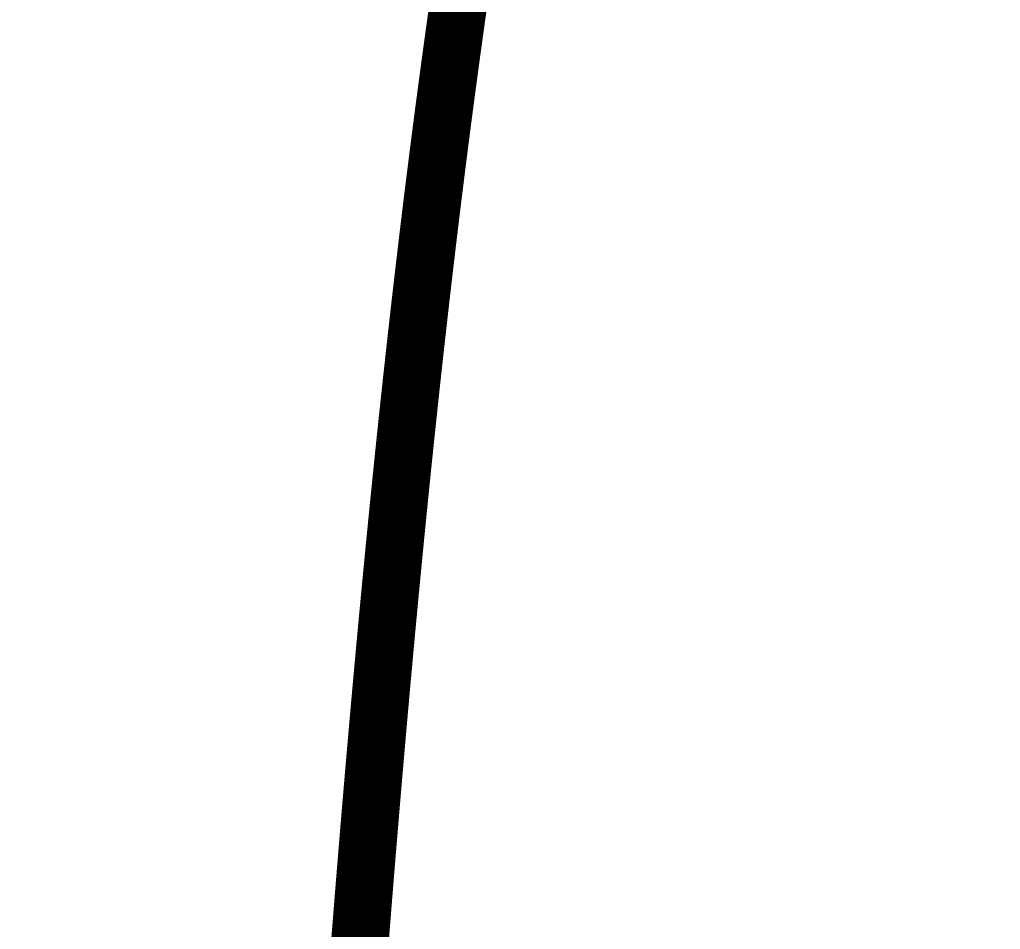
# Model space of a CAD drawing. Header units: inches. Extents: x -1574 to 492, y -294 to 234.
# Drawn here: x -738.393 to -736.261, y -152.504 to -150.528 of the extents above; entities that cross this region are included whole.
import ezdxf

# ---------------------------------------------------------------- set-up
doc = ezdxf.new("R2010")
doc.units = ezdxf.units.IN
doc.header["$MEASUREMENT"] = 0
doc.layers.add('EXTERIOR DIMS', color=7, linetype='Continuous')
doc.layers.add('EXTERIOR ELEC EQUIP', color=190, linetype='Continuous')
doc.styles.get("Standard").update_dxf_attribs({"font": 'ARIAL.TTF'})
doc.dimstyles.get("Standard").update_dxf_attribs({"dimtxt": 0.18, "dimasz": 0.18, "dimexe": 0.18, "dimexo": 0.0625, "dimgap": 0.09, "dimtad": 0, "dimtih": 1, "dimtoh": 1, "dimdec": 4, "dimzin": 0, "dimdsep": 46, "dimtxsty": 'Standard', "dimcen": 0.09, "dimadec": 0, "dimazin": 0, "dimtfac": 1, "dimtdec": 4, "dimtofl": 0, "dimtmove": 0, "dimatfit": 3, "dimfxl": 0, "dimtolj": 1, "dimtzin": 0, "dimarcsym": 0})

# ---------------------------------------------------------------- blocks, each defined once
blk = doc.blocks.new('*D95')
at = {"layer": 'Defpoints', "color": 0, "transparency": 16777216}
for p in [(-797.4576, -71.9047), (-797.4576, -114.9002), (-730.293, -152.1456)]:
    blk.add_point(p, dxfattribs=at)
at = {"layer": 'EXTERIOR DIMS', "color": 0, "lineweight": -2, "transparency": 16777216}
for p, q in [((-797.4576, -114.8377), (-797.4576, -71.7247)), ((-730.293, -152.0831), (-730.293, -71.7247)), ((-797.2776, -71.9047), (-764.2872, -71.9047)), ((-730.473, -71.9047), (-763.4633, -71.9047))]:
    blk.add_line(p, q, dxfattribs=at)
at = {"layer": 'EXTERIOR DIMS', "color": 0, "transparency": 16777216}
for points in [[(-797.2776, -71.8747), (-797.2776, -71.9347), (-797.4576, -71.9047)], [(-730.473, -71.8747), (-730.473, -71.9347), (-730.293, -71.9047)]]:
    blk.add_solid(points, dxfattribs=at)
at = {"layer": 'EXTERIOR DIMS', "color": 0, "transparency": 16777216, "insert": (-763.8753, -71.9047), "char_height": 0.18, "attachment_point": 5}
blk.add_mtext('\\A1;5\'-7 {\\H0.7x;\\S1/4;}"', dxfattribs=at)

msp = doc.modelspace()

# ---------------------------------------------------------------- linework, layer by layer
at = {"layer": 'EXTERIOR ELEC EQUIP', "color": 60, "const_width": 0.125}
msp.add_lwpolyline([(-737.65581, -152.56657), (-737.6557, -152.56519), (-737.65559, -152.5638), (-737.65548, -152.56241), (-737.65537, -152.56103), (-737.65527, -152.55964), (-737.65516, -152.55825), (-737.65505, -152.55687), (-737.65494, -152.55548), (-737.65483, -152.55409), (-737.65472, -152.55271), (-737.65461, -152.55132), (-737.65451, -152.54994), (-737.6544, -152.54855), (-737.65429, -152.54717), (-737.65418, -152.54578), (-737.65407, -152.54439), (-737.65396, -152.54301), (-737.65385, -152.54162), (-737.65374, -152.54024), (-737.65363, -152.53885), (-737.65353, -152.53747), (-737.65342, -152.53608), (-737.65331, -152.5347), (-737.6532, -152.53331), (-737.65309, -152.53193), (-737.65298, -152.53054), (-737.65287, -152.52916), (-737.65276, -152.52777), (-737.65265, -152.52639), (-737.65254, -152.525), (-737.65243, -152.52362), (-737.65232, -152.52223), (-737.65222, -152.52085), (-737.65211, -152.51947), (-737.652, -152.51808), (-737.65189, -152.5167), (-737.65178, -152.51531), (-737.65167, -152.51393), (-737.65156, -152.51255), (-737.65145, -152.51116), (-737.65134, -152.50978), (-737.65123, -152.50839), (-737.65112, -152.50701), (-737.65101, -152.50563), (-737.6509, -152.50424), (-737.65079, -152.50286), (-737.65068, -152.50148), (-737.65057, -152.50009), (-737.65046, -152.49871), (-737.65035, -152.49733), (-737.65024, -152.49594), (-737.65013, -152.49456), (-737.65002, -152.49318), (-737.64991, -152.4918), (-737.6498, -152.49041), (-737.64969, -152.48903), (-737.64958, -152.48765), (-737.64947, -152.48627), (-737.64936, -152.48488), (-737.64925, -152.4835), (-737.64914, -152.48212), (-737.64903, -152.48074), (-737.64892, -152.47935), (-737.64881, -152.47797), (-737.6487, -152.47659), (-737.64859, -152.47521), (-737.64848, -152.47383), (-737.64837, -152.47244), (-737.64826, -152.47106), (-737.64815, -152.46968), (-737.64804, -152.4683), (-737.64793, -152.46692), (-737.64782, -152.46554), (-737.64771, -152.46416), (-737.6476, -152.46277), (-737.64749, -152.46139), (-737.64738, -152.46001), (-737.64727, -152.45863), (-737.64716, -152.45725), (-737.64704, -152.45587), (-737.64693, -152.45449), (-737.64682, -152.45311), (-737.64671, -152.45173), (-737.6466, -152.45035), (-737.64649, -152.44897), (-737.64638, -152.44759), (-737.64627, -152.44621), (-737.64616, -152.44482), (-737.64605, -152.44344), (-737.64594, -152.44206), (-737.64583, -152.44068), (-737.64571, -152.4393), (-737.6456, -152.43792), (-737.64549, -152.43654), (-737.64538, -152.43516), (-737.64527, -152.43379), (-737.64516, -152.43241), (-737.64505, -152.43103), (-737.64494, -152.42965), (-737.64482, -152.42827), (-737.64471, -152.42689), (-737.6446, -152.42551), (-737.64449, -152.42413), (-737.64438, -152.42275), (-737.64427, -152.42137), (-737.64416, -152.41999), (-737.64405, -152.41861), (-737.64393, -152.41723), (-737.64382, -152.41586), (-737.64371, -152.41448), (-737.6436, -152.4131), (-737.64349, -152.41172), (-737.64338, -152.41034), (-737.64326, -152.40896), (-737.64315, -152.40759), (-737.64304, -152.40621), (-737.64293, -152.40483), (-737.64282, -152.40345), (-737.64271, -152.40207), (-737.64259, -152.40069), (-737.64248, -152.39932), (-737.64237, -152.39794), (-737.64226, -152.39656), (-737.64215, -152.39518), (-737.64203, -152.39381), (-737.64192, -152.39243), (-737.64181, -152.39105), (-737.6417, -152.38967), (-737.64159, -152.3883), (-737.64147, -152.38692), (-737.64136, -152.38554), (-737.64125, -152.38417), (-737.64114, -152.38279), (-737.64102, -152.38141), (-737.64091, -152.38004), (-737.6408, -152.37866), (-737.64069, -152.37728), (-737.64058, -152.37591), (-737.64046, -152.37453), (-737.64035, -152.37315), (-737.64024, -152.37178), (-737.64013, -152.3704), (-737.64001, -152.36902), (-737.6399, -152.36765), (-737.63979, -152.36627), (-737.63968, -152.3649), (-737.63956, -152.36352), (-737.63945, -152.36214), (-737.63934, -152.36077), (-737.63922, -152.35939), (-737.63911, -152.35802), (-737.639, -152.35664), (-737.63889, -152.35527), (-737.63877, -152.35389), (-737.63866, -152.35252), (-737.63855, -152.35114), (-737.63843, -152.34977), (-737.63832, -152.34839), (-737.63821, -152.34702), (-737.6381, -152.34564), (-737.63798, -152.34427), (-737.63787, -152.34289), (-737.63776, -152.34152), (-737.63764, -152.34014), (-737.63753, -152.33877), (-737.63742, -152.33739), (-737.6373, -152.33602), (-737.63719, -152.33464), (-737.63708, -152.33327), (-737.63696, -152.3319), (-737.63685, -152.33052), (-737.63674, -152.32915), (-737.63662, -152.32777), (-737.63651, -152.3264), (-737.6364, -152.32503), (-737.63628, -152.32365), (-737.63617, -152.32228), (-737.63606, -152.32091), (-737.63594, -152.31953), (-737.63583, -152.31816), (-737.63571, -152.31679), (-737.6356, -152.31541), (-737.63549, -152.31404), (-737.63537, -152.31267), (-737.63526, -152.31129), (-737.63515, -152.30992), (-737.63503, -152.30855), (-737.63492, -152.30717), (-737.6348, -152.3058), (-737.63469, -152.30443), (-737.63458, -152.30306), (-737.63446, -152.30168), (-737.63435, -152.30031), (-737.63423, -152.29894), (-737.63412, -152.29757), (-737.63401, -152.2962), (-737.63389, -152.29482), (-737.63378, -152.29345), (-737.63366, -152.29208), (-737.63355, -152.29071), (-737.63343, -152.28934), (-737.63332, -152.28796), (-737.63321, -152.28659), (-737.63309, -152.28522), (-737.63298, -152.28385), (-737.63286, -152.28248), (-737.63275, -152.28111), (-737.63263, -152.27974), (-737.63252, -152.27837), (-737.6324, -152.27699), (-737.63229, -152.27562), (-737.63217, -152.27425), (-737.63206, -152.27288), (-737.63195, -152.27151), (-737.63183, -152.27014), (-737.63172, -152.26877), (-737.6316, -152.2674), (-737.63149, -152.26603), (-737.63137, -152.26466), (-737.63126, -152.26329), (-737.63114, -152.26192), (-737.63103, -152.26055), (-737.63091, -152.25918), (-737.6308, -152.25781), (-737.63068, -152.25644), (-737.63057, -152.25507), (-737.63045, -152.2537), (-737.63034, -152.25233), (-737.63022, -152.25096), (-737.63011, -152.24959), (-737.62999, -152.24822), (-737.62988, -152.24685), (-737.62976, -152.24548), (-737.62964, -152.24411), (-737.62953, -152.24274), (-737.62941, -152.24137), (-737.6293, -152.24001), (-737.62918, -152.23864), (-737.62907, -152.23727), (-737.62895, -152.2359), (-737.62884, -152.23453), (-737.62872, -152.23316), (-737.62861, -152.23179), (-737.62849, -152.23043), (-737.62837, -152.22906), (-737.62826, -152.22769), (-737.62814, -152.22632), (-737.62803, -152.22495), (-737.62791, -152.22358), (-737.6278, -152.22222), (-737.62768, -152.22085), (-737.62756, -152.21948), (-737.62745, -152.21811), (-737.62733, -152.21675), (-737.62722, -152.21538), (-737.6271, -152.21401), (-737.62698, -152.21264), (-737.62687, -152.21128), (-737.62675, -152.20991), (-737.62663, -152.20854), (-737.62652, -152.20717), (-737.6264, -152.20581), (-737.62629, -152.20444), (-737.62617, -152.20307), (-737.62605, -152.20171), (-737.62594, -152.20034), (-737.62582, -152.19897), (-737.6257, -152.19761), (-737.62559, -152.19624), (-737.62547, -152.19488), (-737.62536, -152.19351), (-737.62524, -152.19214), (-737.62512, -152.19078), (-737.62501, -152.18941), (-737.62489, -152.18804), (-737.62477, -152.18668), (-737.62466, -152.18531), (-737.62454, -152.18395), (-737.62442, -152.18258), (-737.62431, -152.18122), (-737.62419, -152.17985), (-737.62407, -152.17849), (-737.62395, -152.17712), (-737.62384, -152.17575), (-737.62372, -152.17439), (-737.6236, -152.17302), (-737.62349, -152.17166), (-737.62337, -152.17029), (-737.62325, -152.16893), (-737.62314, -152.16757), (-737.62302, -152.1662), (-737.6229, -152.16484), (-737.62278, -152.16347), (-737.62267, -152.16211), (-737.62255, -152.16074), (-737.62243, -152.15938), (-737.62231, -152.15801), (-737.6222, -152.15665), (-737.62208, -152.15529), (-737.62196, -152.15392), (-737.62184, -152.15256), (-737.62173, -152.15119), (-737.62161, -152.14983), (-737.62149, -152.14847), (-737.62137, -152.1471), (-737.62126, -152.14574), (-737.62114, -152.14438), (-737.62102, -152.14301), (-737.6209, -152.14165), (-737.62079, -152.14029), (-737.62067, -152.13892), (-737.62055, -152.13756), (-737.62043, -152.1362), (-737.62031, -152.13484), (-737.6202, -152.13347), (-737.62008, -152.13211), (-737.61996, -152.13075), (-737.61984, -152.12938), (-737.61972, -152.12802), (-737.61961, -152.12666), (-737.61949, -152.1253), (-737.61937, -152.12394), (-737.61925, -152.12257), (-737.61913, -152.12121), (-737.61902, -152.11985), (-737.6189, -152.11849), (-737.61878, -152.11713), (-737.61866, -152.11576), (-737.61854, -152.1144), (-737.61842, -152.11304), (-737.6183, -152.11168), (-737.61819, -152.11032), (-737.61807, -152.10896), (-737.61795, -152.1076), (-737.61783, -152.10623), (-737.61771, -152.10487), (-737.61759, -152.10351), (-737.61747, -152.10215), (-737.61736, -152.10079), (-737.61724, -152.09943), (-737.61712, -152.09807), (-737.617, -152.09671), (-737.61688, -152.09535), (-737.61676, -152.09399), (-737.61664, -152.09263), (-737.61652, -152.09127), (-737.6164, -152.08991), (-737.61629, -152.08855), (-737.61617, -152.08719), (-737.61605, -152.08583), (-737.61593, -152.08447), (-737.61581, -152.08311), (-737.61569, -152.08175), (-737.61557, -152.08039), (-737.61545, -152.07903), (-737.61533, -152.07767), (-737.61521, -152.07631), (-737.61509, -152.07495), (-737.61497, -152.07359), (-737.61485, -152.07223), (-737.61473, -152.07087), (-737.61462, -152.06951), (-737.6145, -152.06816), (-737.61438, -152.0668), (-737.61426, -152.06544), (-737.61414, -152.06408), (-737.61402, -152.06272), (-737.6139, -152.06136), (-737.61378, -152.06), (-737.61366, -152.05865), (-737.61354, -152.05729), (-737.61342, -152.05593), (-737.6133, -152.05457), (-737.61318, -152.05321), (-737.61306, -152.05186), (-737.61294, -152.0505), (-737.61282, -152.04914), (-737.6127, -152.04778), (-737.61258, -152.04643), (-737.61246, -152.04507), (-737.61234, -152.04371), (-737.61222, -152.04235), (-737.6121, -152.041), (-737.61198, -152.03964), (-737.61186, -152.03828), (-737.61174, -152.03693), (-737.61162, -152.03557), (-737.6115, -152.03421), (-737.61138, -152.03285), (-737.61125, -152.0315), (-737.61113, -152.03014), (-737.61101, -152.02879), (-737.61089, -152.02743), (-737.61077, -152.02607), (-737.61065, -152.02472), (-737.61053, -152.02336), (-737.61041, -152.022), (-737.61029, -152.02065), (-737.61017, -152.01929), (-737.61005, -152.01794), (-737.60993, -152.01658), (-737.60981, -152.01523), (-737.60969, -152.01387), (-737.60956, -152.01251), (-737.60944, -152.01116), (-737.60932, -152.0098), (-737.6092, -152.00845), (-737.60908, -152.00709), (-737.60896, -152.00574), (-737.60884, -152.00438), (-737.60872, -152.00303), (-737.6086, -152.00167), (-737.60847, -152.00032), (-737.60835, -151.99896), (-737.60823, -151.99761), (-737.60811, -151.99625), (-737.60799, -151.9949), (-737.60787, -151.99355), (-737.60775, -151.99219), (-737.60762, -151.99084), (-737.6075, -151.98948), (-737.60738, -151.98813), (-737.60726, -151.98678), (-737.60714, -151.98542), (-737.60702, -151.98407), (-737.60689, -151.98271), (-737.60677, -151.98136), (-737.60665, -151.98001), (-737.60653, -151.97865), (-737.60641, -151.9773), (-737.60628, -151.97595), (-737.60616, -151.97459), (-737.60604, -151.97324), (-737.60592, -151.97189), (-737.6058, -151.97054), (-737.60567, -151.96918), (-737.60555, -151.96783), (-737.60543, -151.96648), (-737.60531, -151.96513), (-737.60519, -151.96377), (-737.60506, -151.96242), (-737.60494, -151.96107), (-737.60482, -151.95972), (-737.6047, -151.95836), (-737.60457, -151.95701), (-737.60445, -151.95566), (-737.60433, -151.95431), (-737.60421, -151.95296), (-737.60408, -151.9516), (-737.60396, -151.95025), (-737.60384, -151.9489), (-737.60372, -151.94755), (-737.60359, -151.9462), (-737.60347, -151.94485), (-737.60335, -151.9435), (-737.60322, -151.94215), (-737.6031, -151.94079), (-737.60298, -151.93944), (-737.60286, -151.93809), (-737.60273, -151.93674), (-737.60261, -151.93539), (-737.60249, -151.93404), (-737.60236, -151.93269), (-737.60224, -151.93134), (-737.60212, -151.92999), (-737.60199, -151.92864), (-737.60187, -151.92729), (-737.60175, -151.92594), (-737.60162, -151.92459), (-737.6015, -151.92324), (-737.60138, -151.92189), (-737.60125, -151.92054), (-737.60113, -151.91919), (-737.60101, -151.91784), (-737.60088, -151.91649), (-737.60076, -151.91514), (-737.60064, -151.91379), (-737.60051, -151.91244), (-737.60039, -151.91109), (-737.60027, -151.90974), (-737.60014, -151.9084), (-737.60002, -151.90705), (-737.59989, -151.9057), (-737.59977, -151.90435), (-737.59965, -151.903), (-737.59952, -151.90165), (-737.5994, -151.9003), (-737.59928, -151.89895), (-737.59915, -151.89761), (-737.59903, -151.89626), (-737.5989, -151.89491), (-737.59878, -151.89356), (-737.59865, -151.89221), (-737.59853, -151.89087), (-737.59841, -151.88952), (-737.59828, -151.88817), (-737.59816, -151.88682), (-737.59803, -151.88548), (-737.59791, -151.88413), (-737.59778, -151.88278), (-737.59766, -151.88143), (-737.59754, -151.88009), (-737.59741, -151.87874), (-737.59729, -151.87739), (-737.59716, -151.87605), (-737.59704, -151.8747), (-737.59691, -151.87335), (-737.59679, -151.872), (-737.59666, -151.87066), (-737.59654, -151.86931), (-737.59641, -151.86797), (-737.59629, -151.86662), (-737.59616, -151.86527), (-737.59604, -151.86393), (-737.59591, -151.86258), (-737.59579, -151.86123), (-737.59566, -151.85989), (-737.59554, -151.85854), (-737.59541, -151.8572), (-737.59529, -151.85585), (-737.59516, -151.85451), (-737.59504, -151.85316), (-737.59491, -151.85182), (-737.59479, -151.85047), (-737.59466, -151.84912), (-737.59454, -151.84778), (-737.59441, -151.84643), (-737.59429, -151.84509), (-737.59416, -151.84374), (-737.59403, -151.8424), (-737.59391, -151.84106), (-737.59378, -151.83971), (-737.59366, -151.83837), (-737.59353, -151.83702), (-737.59341, -151.83568), (-737.59328, -151.83433), (-737.59315, -151.83299), (-737.59303, -151.83165), (-737.5929, -151.8303), (-737.59278, -151.82896), (-737.59265, -151.82761), (-737.59252, -151.82627), (-737.5924, -151.82493), (-737.59227, -151.82358), (-737.59215, -151.82224), (-737.59202, -151.8209), (-737.59189, -151.81955), (-737.59177, -151.81821), (-737.59164, -151.81687), (-737.59152, -151.81552), (-737.59139, -151.81418), (-737.59126, -151.81284), (-737.59114, -151.81149), (-737.59101, -151.81015), (-737.59088, -151.80881), (-737.59076, -151.80747), (-737.59063, -151.80612), (-737.5905, -151.80478), (-737.59038, -151.80344), (-737.59025, -151.8021), (-737.59012, -151.80076), (-737.59, -151.79941), (-737.58987, -151.79807), (-737.58974, -151.79673), (-737.58962, -151.79539), (-737.58949, -151.79405), (-737.58936, -151.79271), (-737.58924, -151.79136), (-737.58911, -151.79002), (-737.58898, -151.78868), (-737.58885, -151.78734), (-737.58873, -151.786), (-737.5886, -151.78466), (-737.58847, -151.78332), (-737.58835, -151.78198), (-737.58822, -151.78064), (-737.58809, -151.77929), (-737.58796, -151.77795), (-737.58784, -151.77661), (-737.58771, -151.77527), (-737.58758, -151.77393), (-737.58745, -151.77259), (-737.58733, -151.77125), (-737.5872, -151.76991), (-737.58707, -151.76857), (-737.58694, -151.76723), (-737.58682, -151.76589), (-737.58669, -151.76455), (-737.58656, -151.76321), (-737.58643, -151.76187), (-737.5863, -151.76053), (-737.58618, -151.7592), (-737.58605, -151.75786), (-737.58592, -151.75652), (-737.58579, -151.75518), (-737.58566, -151.75384), (-737.58554, -151.7525), (-737.58541, -151.75116), (-737.58528, -151.74982), (-737.58515, -151.74848), (-737.58502, -151.74715), (-737.5849, -151.74581), (-737.58477, -151.74447), (-737.58464, -151.74313), (-737.58451, -151.74179), (-737.58438, -151.74045), (-737.58425, -151.73912), (-737.58412, -151.73778), (-737.584, -151.73644), (-737.58387, -151.7351), (-737.58374, -151.73377), (-737.58361, -151.73243), (-737.58348, -151.73109), (-737.58335, -151.72975), (-737.58322, -151.72842), (-737.58309, -151.72708), (-737.58297, -151.72574), (-737.58284, -151.7244), (-737.58271, -151.72307), (-737.58258, -151.72173), (-737.58245, -151.72039), (-737.58232, -151.71906), (-737.58219, -151.71772), (-737.58206, -151.71638), (-737.58193, -151.71505), (-737.5818, -151.71371), (-737.58167, -151.71238), (-737.58155, -151.71104), (-737.58142, -151.7097), (-737.58129, -151.70837), (-737.58116, -151.70703), (-737.58103, -151.7057), (-737.5809, -151.70436), (-737.58077, -151.70302), (-737.58064, -151.70169), (-737.58051, -151.70035), (-737.58038, -151.69902), (-737.58025, -151.69768), (-737.58012, -151.69635), (-737.57999, -151.69501), (-737.57986, -151.69368), (-737.57973, -151.69234), (-737.5796, -151.69101), (-737.57947, -151.68967), (-737.57934, -151.68834), (-737.57921, -151.687), (-737.57908, -151.68567), (-737.57895, -151.68434), (-737.57882, -151.683), (-737.57869, -151.68167), (-737.57856, -151.68033), (-737.57843, -151.679), (-737.5783, -151.67767), (-737.57817, -151.67633), (-737.57804, -151.675), (-737.57791, -151.67366), (-737.57778, -151.67233), (-737.57765, -151.671), (-737.57752, -151.66966), (-737.57739, -151.66833), (-737.57726, -151.667), (-737.57712, -151.66566), (-737.57699, -151.66433), (-737.57686, -151.663), (-737.57673, -151.66167), (-737.5766, -151.66033), (-737.57647, -151.659), (-737.57634, -151.65767), (-737.57621, -151.65634), (-737.57608, -151.655), (-737.57595, -151.65367), (-737.57582, -151.65234), (-737.57568, -151.65101), (-737.57555, -151.64968), (-737.57542, -151.64834), (-737.57529, -151.64701), (-737.57516, -151.64568), (-737.57503, -151.64435), (-737.5749, -151.64302), (-737.57477, -151.64169), (-737.57463, -151.64035), (-737.5745, -151.63902), (-737.57437, -151.63769), (-737.57424, -151.63636), (-737.57411, -151.63503), (-737.57398, -151.6337), (-737.57384, -151.63237), (-737.57371, -151.63104), (-737.57358, -151.62971), (-737.57345, -151.62838), (-737.57332, -151.62705), (-737.57319, -151.62572), (-737.57305, -151.62439), (-737.57292, -151.62306), (-737.57279, -151.62173), (-737.57266, -151.6204), (-737.57253, -151.61907), (-737.57239, -151.61774), (-737.57226, -151.61641), (-737.57213, -151.61508), (-737.572, -151.61375), (-737.57186, -151.61242), (-737.57173, -151.61109), (-737.5716, -151.60976), (-737.57147, -151.60843), (-737.57133, -151.6071), (-737.5712, -151.60577), (-737.57107, -151.60444), (-737.57094, -151.60311), (-737.5708, -151.60179), (-737.57067, -151.60046), (-737.57054, -151.59913), (-737.57041, -151.5978), (-737.57027, -151.59647), (-737.57014, -151.59514), (-737.57001, -151.59382), (-737.56987, -151.59249), (-737.56974, -151.59116), (-737.56961, -151.58983), (-737.56948, -151.5885), (-737.56934, -151.58718), (-737.56921, -151.58585), (-737.56908, -151.58452), (-737.56894, -151.58319), (-737.56881, -151.58187), (-737.56868, -151.58054), (-737.56854, -151.57921), (-737.56841, -151.57789), (-737.56828, -151.57656), (-737.56814, -151.57523), (-737.56801, -151.5739), (-737.56788, -151.57258), (-737.56774, -151.57125), (-737.56761, -151.56993), (-737.56747, -151.5686), (-737.56734, -151.56727), (-737.56721, -151.56595), (-737.56707, -151.56462), (-737.56694, -151.56329), (-737.56681, -151.56197), (-737.56667, -151.56064), (-737.56654, -151.55932), (-737.5664, -151.55799), (-737.56627, -151.55667), (-737.56614, -151.55534), (-737.566, -151.55402), (-737.56587, -151.55269), (-737.56573, -151.55136), (-737.5656, -151.55004), (-737.56546, -151.54871), (-737.56533, -151.54739), (-737.5652, -151.54607), (-737.56506, -151.54474), (-737.56493, -151.54342), (-737.56479, -151.54209), (-737.56466, -151.54077), (-737.56452, -151.53944), (-737.56439, -151.53812), (-737.56425, -151.53679), (-737.56412, -151.53547), (-737.56398, -151.53415), (-737.56385, -151.53282), (-737.56371, -151.5315), (-737.56358, -151.53018), (-737.56344, -151.52885), (-737.56331, -151.52753), (-737.56317, -151.5262), (-737.56304, -151.52488), (-737.5629, -151.52356), (-737.56277, -151.52224), (-737.56263, -151.52091), (-737.5625, -151.51959), (-737.56236, -151.51827), (-737.56223, -151.51694), (-737.56209, -151.51562), (-737.56196, -151.5143), (-737.56182, -151.51298), (-737.56169, -151.51165), (-737.56155, -151.51033), (-737.56142, -151.50901), (-737.56128, -151.50769), (-737.56114, -151.50637), (-737.56101, -151.50504), (-737.56087, -151.50372), (-737.56074, -151.5024), (-737.5606, -151.50108), (-737.56047, -151.49976), (-737.56033, -151.49844), (-737.56019, -151.49711), (-737.56006, -151.49579), (-737.55992, -151.49447), (-737.55979, -151.49315), (-737.55965, -151.49183), (-737.55951, -151.49051), (-737.55938, -151.48919), (-737.55924, -151.48787), (-737.5591, -151.48655), (-737.55897, -151.48523), (-737.55883, -151.48391), (-737.55869, -151.48259), (-737.55856, -151.48127), (-737.55842, -151.47995), (-737.55829, -151.47863), (-737.55815, -151.47731), (-737.55801, -151.47599), (-737.55788, -151.47467), (-737.55774, -151.47335), (-737.5576, -151.47203), (-737.55746, -151.47071), (-737.55733, -151.46939), (-737.55719, -151.46807), (-737.55705, -151.46675), (-737.55692, -151.46543), (-737.55678, -151.46411), (-737.55664, -151.46279), (-737.55651, -151.46148), (-737.55637, -151.46016), (-737.55623, -151.45884), (-737.55609, -151.45752), (-737.55596, -151.4562), (-737.55582, -151.45488), (-737.55568, -151.45356), (-737.55554, -151.45225), (-737.55541, -151.45093), (-737.55527, -151.44961), (-737.55513, -151.44829), (-737.55499, -151.44698), (-737.55486, -151.44566), (-737.55472, -151.44434), (-737.55458, -151.44302), (-737.55444, -151.44171), (-737.55431, -151.44039), (-737.55417, -151.43907), (-737.55403, -151.43775), (-737.55389, -151.43644), (-737.55375, -151.43512), (-737.55362, -151.4338), (-737.55348, -151.43249), (-737.55334, -151.43117), (-737.5532, -151.42985), (-737.55306, -151.42854), (-737.55292, -151.42722), (-737.55279, -151.42591), (-737.55265, -151.42459), (-737.55251, -151.42327), (-737.55237, -151.42196), (-737.55223, -151.42064), (-737.55209, -151.41933), (-737.55196, -151.41801), (-737.55182, -151.41669), (-737.55168, -151.41538), (-737.55154, -151.41406), (-737.5514, -151.41275), (-737.55126, -151.41143), (-737.55112, -151.41012), (-737.55098, -151.4088), (-737.55085, -151.40749), (-737.55071, -151.40617), (-737.55057, -151.40486), (-737.55043, -151.40355), (-737.55029, -151.40223), (-737.55015, -151.40092), (-737.55001, -151.3996), (-737.54987, -151.39829), (-737.54973, -151.39697), (-737.54959, -151.39566), (-737.54945, -151.39435), (-737.54931, -151.39303), (-737.54917, -151.39172), (-737.54904, -151.39041), (-737.5489, -151.38909), (-737.54876, -151.38778), (-737.54862, -151.38647), (-737.54848, -151.38515), (-737.54834, -151.38384), (-737.5482, -151.38253), (-737.54806, -151.38121), (-737.54792, -151.3799), (-737.54778, -151.37859), (-737.54764, -151.37728), (-737.5475, -151.37596), (-737.54736, -151.37465), (-737.54722, -151.37334), (-737.54708, -151.37203), (-737.54694, -151.37071), (-737.5468, -151.3694), (-737.54666, -151.36809), (-737.54652, -151.36678), (-737.54638, -151.36547), (-737.54624, -151.36415), (-737.5461, -151.36284), (-737.54595, -151.36153), (-737.54581, -151.36022), (-737.54567, -151.35891), (-737.54553, -151.3576), (-737.54539, -151.35629), (-737.54525, -151.35498), (-737.54511, -151.35367), (-737.54497, -151.35235), (-737.54483, -151.35104), (-737.54469, -151.34973), (-737.54455, -151.34842), (-737.54441, -151.34711), (-737.54427, -151.3458), (-737.54412, -151.34449), (-737.54398, -151.34318), (-737.54384, -151.34187), (-737.5437, -151.34056), (-737.54356, -151.33925), (-737.54342, -151.33794), (-737.54328, -151.33663), (-737.54314, -151.33532), (-737.54299, -151.33401), (-737.54285, -151.3327), (-737.54271, -151.3314), (-737.54257, -151.33009), (-737.54243, -151.32878), (-737.54229, -151.32747), (-737.54214, -151.32616), (-737.542, -151.32485), (-737.54186, -151.32354), (-737.54172, -151.32223), (-737.54158, -151.32093), (-737.54143, -151.31962), (-737.54129, -151.31831), (-737.54115, -151.317), (-737.54101, -151.31569), (-737.54087, -151.31439), (-737.54072, -151.31308), (-737.54058, -151.31177), (-737.54044, -151.31046), (-737.5403, -151.30915), (-737.54015, -151.30785), (-737.54001, -151.30654), (-737.53987, -151.30523), (-737.53973, -151.30393), (-737.53959, -151.30262), (-737.53944, -151.30131), (-737.5393, -151.30001), (-737.53916, -151.2987), (-737.53901, -151.29739), (-737.53887, -151.29609), (-737.53873, -151.29478), (-737.53859, -151.29347), (-737.53844, -151.29217), (-737.5383, -151.29086), (-737.53816, -151.28955), (-737.53801, -151.28825), (-737.53787, -151.28694), (-737.53773, -151.28564), (-737.53758, -151.28433), (-737.53744, -151.28303), (-737.5373, -151.28172), (-737.53715, -151.28041), (-737.53701, -151.27911), (-737.53687, -151.2778), (-737.53672, -151.2765), (-737.53658, -151.27519), (-737.53644, -151.27389), (-737.53629, -151.27258), (-737.53615, -151.27128), (-737.53601, -151.26998), (-737.53586, -151.26867), (-737.53572, -151.26737), (-737.53557, -151.26606), (-737.53543, -151.26476), (-737.53529, -151.26345), (-737.53514, -151.26215), (-737.535, -151.26085), (-737.53485, -151.25954), (-737.53471, -151.25824), (-737.53457, -151.25694), (-737.53442, -151.25563), (-737.53428, -151.25433), (-737.53413, -151.25303), (-737.53399, -151.25172), (-737.53385, -151.25042), (-737.5337, -151.24912), (-737.53356, -151.24781), (-737.53341, -151.24651), (-737.53327, -151.24521), (-737.53312, -151.24391), (-737.53298, -151.2426), (-737.53283, -151.2413), (-737.53269, -151.24), (-737.53254, -151.2387), (-737.5324, -151.23739), (-737.53225, -151.23609), (-737.53211, -151.23479), (-737.53196, -151.23349), (-737.53182, -151.23219), (-737.53167, -151.23089), (-737.53153, -151.22958), (-737.53138, -151.22828), (-737.53124, -151.22698), (-737.53109, -151.22568), (-737.53095, -151.22438), (-737.5308, -151.22308), (-737.53066, -151.22178), (-737.53051, -151.22048), (-737.53037, -151.21918), (-737.53022, -151.21788), (-737.53007, -151.21658), (-737.52993, -151.21528), (-737.52978, -151.21398), (-737.52964, -151.21268), (-737.52949, -151.21138), (-737.52935, -151.21008), (-737.5292, -151.20878), (-737.52905, -151.20748), (-737.52891, -151.20618), (-737.52876, -151.20488), (-737.52862, -151.20358), (-737.52847, -151.20228), (-737.52832, -151.20098), (-737.52818, -151.19968), (-737.52803, -151.19838), (-737.52788, -151.19708), (-737.52774, -151.19578), (-737.52759, -151.19448), (-737.52744, -151.19319), (-737.5273, -151.19189), (-737.52715, -151.19059), (-737.527, -151.18929), (-737.52686, -151.18799), (-737.52671, -151.18669), (-737.52656, -151.1854), (-737.52642, -151.1841), (-737.52627, -151.1828), (-737.52612, -151.1815), (-737.52598, -151.18021), (-737.52583, -151.17891), (-737.52568, -151.17761), (-737.52554, -151.17631), (-737.52539, -151.17502), (-737.52524, -151.17372), (-737.52509, -151.17242), (-737.52495, -151.17112), (-737.5248, -151.16983), (-737.52465, -151.16853), (-737.5245, -151.16723), (-737.52436, -151.16594), (-737.52421, -151.16464), (-737.52406, -151.16335), (-737.52391, -151.16205), (-737.52377, -151.16075), (-737.52362, -151.15946), (-737.52347, -151.15816), (-737.52332, -151.15687), (-737.52318, -151.15557), (-737.52303, -151.15427), (-737.52288, -151.15298), (-737.52273, -151.15168), (-737.52258, -151.15039), (-737.52244, -151.14909), (-737.52229, -151.1478), (-737.52214, -151.1465), (-737.52199, -151.14521), (-737.52184, -151.14391), (-737.52169, -151.14262), (-737.52155, -151.14132), (-737.5214, -151.14003), (-737.52125, -151.13874), (-737.5211, -151.13744), (-737.52095, -151.13615), (-737.5208, -151.13485), (-737.52065, -151.13356), (-737.52051, -151.13227), (-737.52036, -151.13097), (-737.52021, -151.12968), (-737.52006, -151.12838), (-737.51991, -151.12709), (-737.51976, -151.1258), (-737.51961, -151.1245), (-737.51946, -151.12321), (-737.51931, -151.12192), (-737.51916, -151.12063), (-737.51902, -151.11933), (-737.51887, -151.11804), (-737.51872, -151.11675), (-737.51857, -151.11546), (-737.51842, -151.11416), (-737.51827, -151.11287), (-737.51812, -151.11158), (-737.51797, -151.11029), (-737.51782, -151.10899), (-737.51767, -151.1077), (-737.51752, -151.10641), (-737.51737, -151.10512), (-737.51722, -151.10383), (-737.51707, -151.10254), (-737.51692, -151.10124), (-737.51677, -151.09995), (-737.51662, -151.09866), (-737.51647, -151.09737), (-737.51632, -151.09608), (-737.51617, -151.09479), (-737.51602, -151.0935), (-737.51587, -151.09221), (-737.51572, -151.09092), (-737.51557, -151.08963), (-737.51542, -151.08834), (-737.51527, -151.08705), (-737.51512, -151.08576), (-737.51497, -151.08447), (-737.51482, -151.08318), (-737.51467, -151.08189), (-737.51451, -151.0806), (-737.51436, -151.07931), (-737.51421, -151.07802), (-737.51406, -151.07673), (-737.51391, -151.07544), (-737.51376, -151.07415), (-737.51361, -151.07286), (-737.51346, -151.07157), (-737.51331, -151.07028), (-737.51316, -151.06899), (-737.513, -151.06771), (-737.51285, -151.06642), (-737.5127, -151.06513), (-737.51255, -151.06384), (-737.5124, -151.06255), (-737.51225, -151.06126), (-737.5121, -151.05998), (-737.51195, -151.05869), (-737.51179, -151.0574), (-737.51164, -151.05611), (-737.51149, -151.05483), (-737.51134, -151.05354), (-737.51119, -151.05225), (-737.51103, -151.05096), (-737.51088, -151.04968), (-737.51073, -151.04839), (-737.51058, -151.0471), (-737.51043, -151.04581), (-737.51027, -151.04453), (-737.51012, -151.04324), (-737.50997, -151.04195), (-737.50982, -151.04067), (-737.50967, -151.03938), (-737.50951, -151.0381), (-737.50936, -151.03681), (-737.50921, -151.03552), (-737.50906, -151.03424), (-737.5089, -151.03295), (-737.50875, -151.03167), (-737.5086, -151.03038), (-737.50845, -151.02909), (-737.50829, -151.02781), (-737.50814, -151.02652), (-737.50799, -151.02524), (-737.50783, -151.02395), (-737.50768, -151.02267), (-737.50753, -151.02138), (-737.50737, -151.0201), (-737.50722, -151.01881), (-737.50707, -151.01753), (-737.50692, -151.01625), (-737.50676, -151.01496), (-737.50661, -151.01368), (-737.50646, -151.01239), (-737.5063, -151.01111), (-737.50615, -151.00982), (-737.50599, -151.00854), (-737.50584, -151.00726), (-737.50569, -151.00597), (-737.50553, -151.00469), (-737.50538, -151.00341), (-737.50523, -151.00212), (-737.50507, -151.00084), (-737.50492, -150.99956), (-737.50476, -150.99827), (-737.50461, -150.99699), (-737.50446, -150.99571), (-737.5043, -150.99443), (-737.50415, -150.99314), (-737.50399, -150.99186), (-737.50384, -150.99058), (-737.50369, -150.9893), (-737.50353, -150.98801), (-737.50338, -150.98673), (-737.50322, -150.98545), (-737.50307, -150.98417), (-737.50291, -150.98289), (-737.50276, -150.9816), (-737.5026, -150.98032), (-737.50245, -150.97904), (-737.50229, -150.97776), (-737.50214, -150.97648), (-737.50199, -150.9752), (-737.50183, -150.97392), (-737.50168, -150.97264), (-737.50152, -150.97136), (-737.50137, -150.97007), (-737.50121, -150.96879), (-737.50106, -150.96751), (-737.5009, -150.96623), (-737.50074, -150.96495), (-737.50059, -150.96367), (-737.50043, -150.96239), (-737.50028, -150.96111), (-737.50012, -150.95983), (-737.49997, -150.95855), (-737.49981, -150.95727), (-737.49966, -150.95599), (-737.4995, -150.95472), (-737.49934, -150.95344), (-737.49919, -150.95216), (-737.49903, -150.95088), (-737.49888, -150.9496), (-737.49872, -150.94832), (-737.49857, -150.94704), (-737.49841, -150.94576), (-737.49825, -150.94448), (-737.4981, -150.94321), (-737.49794, -150.94193), (-737.49778, -150.94065), (-737.49763, -150.93937), (-737.49747, -150.93809), (-737.49732, -150.93681), (-737.49716, -150.93554), (-737.497, -150.93426), (-737.49685, -150.93298), (-737.49669, -150.9317), (-737.49653, -150.93043), (-737.49638, -150.92915), (-737.49622, -150.92787), (-737.49606, -150.9266), (-737.49591, -150.92532), (-737.49575, -150.92404), (-737.49559, -150.92277), (-737.49543, -150.92149), (-737.49528, -150.92021), (-737.49512, -150.91894), (-737.49496, -150.91766), (-737.49481, -150.91638), (-737.49465, -150.91511), (-737.49449, -150.91383), (-737.49433, -150.91256), (-737.49418, -150.91128), (-737.49402, -150.91), (-737.49386, -150.90873), (-737.4937, -150.90745), (-737.49355, -150.90618), (-737.49339, -150.9049), (-737.49323, -150.90363), (-737.49307, -150.90235), (-737.49292, -150.90108), (-737.49276, -150.8998), (-737.4926, -150.89853), (-737.49244, -150.89725), (-737.49228, -150.89598), (-737.49213, -150.8947), (-737.49197, -150.89343), (-737.49181, -150.89216), (-737.49165, -150.89088), (-737.49149, -150.88961), (-737.49133, -150.88833), (-737.49118, -150.88706), (-737.49102, -150.88579), (-737.49086, -150.88451), (-737.4907, -150.88324), (-737.49054, -150.88197), (-737.49038, -150.88069), (-737.49022, -150.87942), (-737.49006, -150.87815), (-737.48991, -150.87688), (-737.48975, -150.8756), (-737.48959, -150.87433), (-737.48943, -150.87306), (-737.48927, -150.87179), (-737.48911, -150.87051), (-737.48895, -150.86924), (-737.48879, -150.86797), (-737.48863, -150.8667), (-737.48847, -150.86542), (-737.48831, -150.86415), (-737.48816, -150.86288), (-737.488, -150.86161), (-737.48784, -150.86034), (-737.48768, -150.85907), (-737.48752, -150.8578), (-737.48736, -150.85652), (-737.4872, -150.85525), (-737.48704, -150.85398), (-737.48688, -150.85271), (-737.48672, -150.85144), (-737.48656, -150.85017), (-737.4864, -150.8489), (-737.48624, -150.84763), (-737.48608, -150.84636), (-737.48592, -150.84509), (-737.48576, -150.84382), (-737.4856, -150.84255), (-737.48544, -150.84128), (-737.48528, -150.84001), (-737.48512, -150.83874), (-737.48495, -150.83747), (-737.48479, -150.8362), (-737.48463, -150.83493), (-737.48447, -150.83366), (-737.48431, -150.8324), (-737.48415, -150.83113), (-737.48399, -150.82986), (-737.48383, -150.82859), (-737.48367, -150.82732), (-737.48351, -150.82605), (-737.48335, -150.82478), (-737.48319, -150.82352), (-737.48302, -150.82225), (-737.48286, -150.82098), (-737.4827, -150.81971), (-737.48254, -150.81844), (-737.48238, -150.81718), (-737.48222, -150.81591), (-737.48206, -150.81464), (-737.4819, -150.81337), (-737.48173, -150.81211), (-737.48157, -150.81084), (-737.48141, -150.80957), (-737.48125, -150.8083), (-737.48109, -150.80704), (-737.48092, -150.80577), (-737.48076, -150.8045), (-737.4806, -150.80324), (-737.48044, -150.80197), (-737.48028, -150.80071), (-737.48011, -150.79944), (-737.47995, -150.79817), (-737.47979, -150.79691), (-737.47963, -150.79564), (-737.47947, -150.79438), (-737.4793, -150.79311), (-737.47914, -150.79184), (-737.47898, -150.79058), (-737.47882, -150.78931), (-737.47865, -150.78805), (-737.47849, -150.78678), (-737.47833, -150.78552), (-737.47816, -150.78425), (-737.478, -150.78299), (-737.47784, -150.78172), (-737.47768, -150.78046), (-737.47751, -150.7792), (-737.47735, -150.77793), (-737.47719, -150.77667), (-737.47702, -150.7754), (-737.47686, -150.77414), (-737.4767, -150.77288), (-737.47653, -150.77161), (-737.47637, -150.77035), (-737.47621, -150.76908), (-737.47604, -150.76782), (-737.47588, -150.76656), (-737.47572, -150.76529), (-737.47555, -150.76403), (-737.47539, -150.76277), (-737.47523, -150.76151), (-737.47506, -150.76024), (-737.4749, -150.75898), (-737.47473, -150.75772), (-737.47457, -150.75646), (-737.47441, -150.75519), (-737.47424, -150.75393), (-737.47408, -150.75267), (-737.47391, -150.75141), (-737.47375, -150.75015), (-737.47359, -150.74888), (-737.47342, -150.74762), (-737.47326, -150.74636), (-737.47309, -150.7451), (-737.47293, -150.74384), (-737.47276, -150.74258), (-737.4726, -150.74132), (-737.47243, -150.74005), (-737.47227, -150.73879), (-737.4721, -150.73753), (-737.47194, -150.73627), (-737.47177, -150.73501), (-737.47161, -150.73375), (-737.47144, -150.73249), (-737.47128, -150.73123), (-737.47111, -150.72997), (-737.47095, -150.72871), (-737.47078, -150.72745), (-737.47062, -150.72619), (-737.47045, -150.72493), (-737.47029, -150.72367), (-737.47012, -150.72241), (-737.46996, -150.72115), (-737.46979, -150.71989), (-737.46963, -150.71864), (-737.46946, -150.71738), (-737.46929, -150.71612), (-737.46913, -150.71486), (-737.46896, -150.7136), (-737.4688, -150.71234), (-737.46863, -150.71108), (-737.46846, -150.70983), (-737.4683, -150.70857), (-737.46813, -150.70731), (-737.46797, -150.70605), (-737.4678, -150.70479), (-737.46763, -150.70354), (-737.46747, -150.70228), (-737.4673, -150.70102), (-737.46713, -150.69976), (-737.46697, -150.69851), (-737.4668, -150.69725), (-737.46663, -150.69599), (-737.46647, -150.69474), (-737.4663, -150.69348), (-737.46613, -150.69222), (-737.46597, -150.69097), (-737.4658, -150.68971), (-737.46563, -150.68845), (-737.46547, -150.6872), (-737.4653, -150.68594), (-737.46513, -150.68468), (-737.46497, -150.68343), (-737.4648, -150.68217), (-737.46463, -150.68092), (-737.46446, -150.67966), (-737.4643, -150.67841), (-737.46413, -150.67715), (-737.46396, -150.6759), (-737.46379, -150.67464), (-737.46363, -150.67339), (-737.46346, -150.67213), (-737.46329, -150.67088), (-737.46312, -150.66962), (-737.46295, -150.66837), (-737.46279, -150.66711), (-737.46262, -150.66586), (-737.46245, -150.6646), (-737.46228, -150.66335), (-737.46211, -150.6621), (-737.46195, -150.66084), (-737.46178, -150.65959), (-737.46161, -150.65833), (-737.46144, -150.65708), (-737.46127, -150.65583), (-737.4611, -150.65457), (-737.46094, -150.65332), (-737.46077, -150.65207), (-737.4606, -150.65081), (-737.46043, -150.64956), (-737.46026, -150.64831), (-737.46009, -150.64706), (-737.45992, -150.6458), (-737.45975, -150.64455), (-737.45959, -150.6433), (-737.45942, -150.64205), (-737.45925, -150.6408), (-737.45908, -150.63954), (-737.45891, -150.63829), (-737.45874, -150.63704), (-737.45857, -150.63579), (-737.4584, -150.63454), (-737.45823, -150.63329), (-737.45806, -150.63203), (-737.45789, -150.63078), (-737.45772, -150.62953), (-737.45755, -150.62828), (-737.45738, -150.62703), (-737.45721, -150.62578), (-737.45704, -150.62453), (-737.45687, -150.62328), (-737.4567, -150.62203), (-737.45653, -150.62078), (-737.45636, -150.61953), (-737.45619, -150.61828), (-737.45602, -150.61703), (-737.45585, -150.61578), (-737.45568, -150.61453), (-737.45551, -150.61328), (-737.45534, -150.61203), (-737.45517, -150.61078), (-737.455, -150.60953), (-737.45483, -150.60828), (-737.45466, -150.60703), (-737.45449, -150.60578), (-737.45432, -150.60454), (-737.45415, -150.60329), (-737.45398, -150.60204), (-737.45381, -150.60079), (-737.45363, -150.59954), (-737.45346, -150.59829), (-737.45329, -150.59705), (-737.45312, -150.5958), (-737.45295, -150.59455), (-737.45278, -150.5933), (-737.45261, -150.59205), (-737.45244, -150.59081), (-737.45226, -150.58956), (-737.45209, -150.58831), (-737.45192, -150.58707), (-737.45175, -150.58582), (-737.45158, -150.58457), (-737.45141, -150.58333), (-737.45123, -150.58208), (-737.45106, -150.58083), (-737.45089, -150.57959), (-737.45072, -150.57834), (-737.45055, -150.57709), (-737.45037, -150.57585), (-737.4502, -150.5746), (-737.45003, -150.57336), (-737.44986, -150.57211), (-737.44969, -150.57086), (-737.44951, -150.56962), (-737.44934, -150.56837), (-737.44917, -150.56713), (-737.449, -150.56588), (-737.44882, -150.56464), (-737.44865, -150.56339), (-737.44848, -150.56215), (-737.44831, -150.5609), (-737.44813, -150.55966), (-737.44796, -150.55841), (-737.44779, -150.55717), (-737.44761, -150.55593), (-737.44744, -150.55468), (-737.44727, -150.55344), (-737.44709, -150.55219), (-737.44692, -150.55095), (-737.44675, -150.54971), (-737.44657, -150.54846), (-737.4464, -150.54722), (-737.44623, -150.54598), (-737.44605, -150.54473), (-737.44588, -150.54349), (-737.44571, -150.54225), (-737.44553, -150.541), (-737.44536, -150.53976), (-737.44519, -150.53852), (-737.44501, -150.53728), (-737.44484, -150.53603), (-737.44466, -150.53479), (-737.44449, -150.53355), (-737.44432, -150.53231), (-737.44414, -150.53107), (-737.44397, -150.52982), (-737.44379, -150.52858), (-737.44362, -150.52734), (-737.44344, -150.5261), (-737.44327, -150.52486), (-737.44309, -150.52362), (-737.44292, -150.52238), (-737.44275, -150.52113), (-737.44257, -150.51989), (-737.4424, -150.51865), (-737.44222, -150.51741), (-737.44205, -150.51617), (-737.44187, -150.51493), (-737.4417, -150.51369), (-737.44152, -150.51245), (-737.44135, -150.51121), (-737.44117, -150.50997), (-737.441, -150.50873), (-737.44082, -150.50749), (-737.44065, -150.50625), (-737.44047, -150.50501), (-737.44029, -150.50377), (-737.44012, -150.50253), (-737.43994, -150.50129), (-737.43977, -150.50006), (-737.43959, -150.49882), (-737.43942, -150.49758), (-737.43924, -150.49634), (-737.43906, -150.4951), (-737.43889, -150.49386), (-737.43871, -150.49262), (-737.43854, -150.49139), (-737.43836, -150.49015), (-737.43818, -150.48891), (-737.43801, -150.48767), (-737.43783, -150.48643), (-737.43766, -150.4852), (-737.43748, -150.48396), (-737.4373, -150.48272), (-737.43713, -150.48149), (-737.43695, -150.48025), (-737.43677, -150.47901), (-737.4366, -150.47777), (-737.43642, -150.47654), (-737.43624, -150.4753), (-737.43607, -150.47406), (-737.43589, -150.47283), (-737.43571, -150.47159), (-737.43553, -150.47036), (-737.43536, -150.46912), (-737.43518, -150.46788), (-737.435, -150.46665), (-737.43483, -150.46541), (-737.43465, -150.46418)], dxfattribs=at)

# ---------------------------------------------------------------- dimensions: what is measured, and where the dimension line sits
at = {"layer": 'EXTERIOR DIMS'}
dim = msp.add_linear_dim(base=(-797.45758, -71.9047), p1=(-730.29296, -152.14558), p2=(-797.45758, -114.90018), text='5\'-7 {\\H0.7x;\\S1/4;}"', dimstyle='Standard', dxfattribs=at)
dim.commit()
dim.dimension.update_dxf_attribs({"geometry": '*D95', "text_midpoint": (-763.87527, -71.9047)})

doc.saveas('drawing.dxf')
